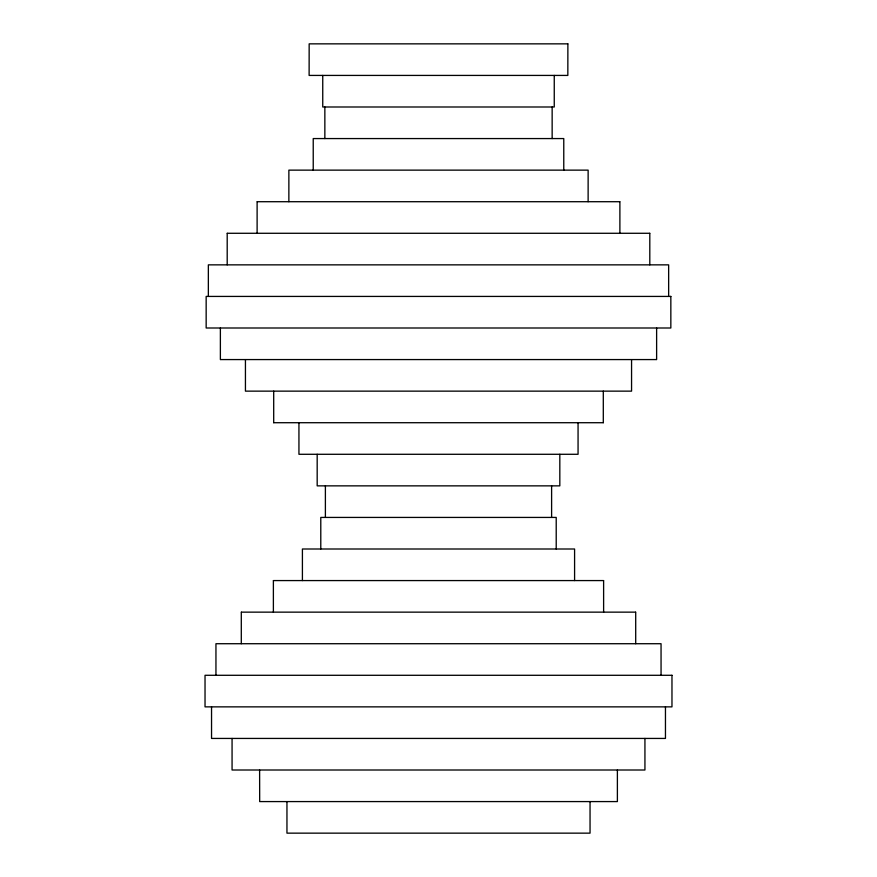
<?xml version="1.0" encoding="UTF-8"?>
<svg xmlns="http://www.w3.org/2000/svg" width="877" height="877" viewBox="0 0 877 877"><rect width="100%" height="100%" fill="white"/><g stroke="black" fill="none" stroke-linecap="round" stroke-linejoin="round"><path stroke-width="1.32" d="M257.257 201.71L619.743 201.71M227.275 233.282L649.725 233.282M220.631 359.57L656.369 359.57M273.723 422.714L603.277 422.714M273.449 580.574L603.551 580.574M241.449 612.146L635.551 612.146M668.647 296.426L668.647 264.854L208.353 264.854L208.353 296.426M665.457 706.862L665.457 738.434L211.543 738.434L211.543 706.862M661.061 675.29L661.05 643.718L215.95 643.718L215.95 675.29M656.621 327.998L656.621 359.57M649.802 233.282L649.802 264.854M644.935 738.434L644.935 770.006L232.065 770.006L232.065 738.434M635.704 612.146L635.704 643.718M631.561 359.57L631.561 391.142L245.439 391.142L245.439 359.57M619.886 201.71L619.886 233.282M617.386 770.006L617.386 801.578L259.68 801.578L259.614 770.006M603.617 580.574L603.617 612.146M603.299 391.142L603.299 422.714M590.046 801.578L590.046 833.15L286.954 833.15L286.954 801.578M588.127 201.71L588.138 170.138L288.873 170.138L288.862 201.71M578.064 422.714L578.064 454.286L298.947 454.286L298.936 422.714M574.588 580.574L574.588 549.002L302.412 549.002L302.412 580.574M563.768 170.138L563.768 138.566L313.232 138.566L313.232 170.138M559.822 454.286L559.822 485.858L317.178 485.858L317.178 454.286M556.215 549.002L556.215 517.43L320.785 517.43L320.785 549.002M554.253 75.422L554.253 106.994L322.747 106.994L322.747 75.422M552.148 106.994L552.148 138.566M551.611 485.858L551.611 517.43M325.389 485.858L325.389 517.43M324.852 106.994L324.852 138.566M273.701 391.142L273.701 422.714M273.383 580.574L273.383 612.146M257.114 201.71L257.114 233.282M241.296 612.146L241.296 643.718M227.198 233.282L227.198 264.854M220.379 327.998L220.379 359.57M567.836 43.85L309.164 43.85L309.121 75.422L567.836 75.422L567.879 43.85M670.839 296.426L206.161 296.426L206.161 327.998L670.839 327.998L670.839 296.426M671.968 675.29L205.032 675.29L205.032 706.862L671.968 706.862L671.968 675.29"/></g></svg>
